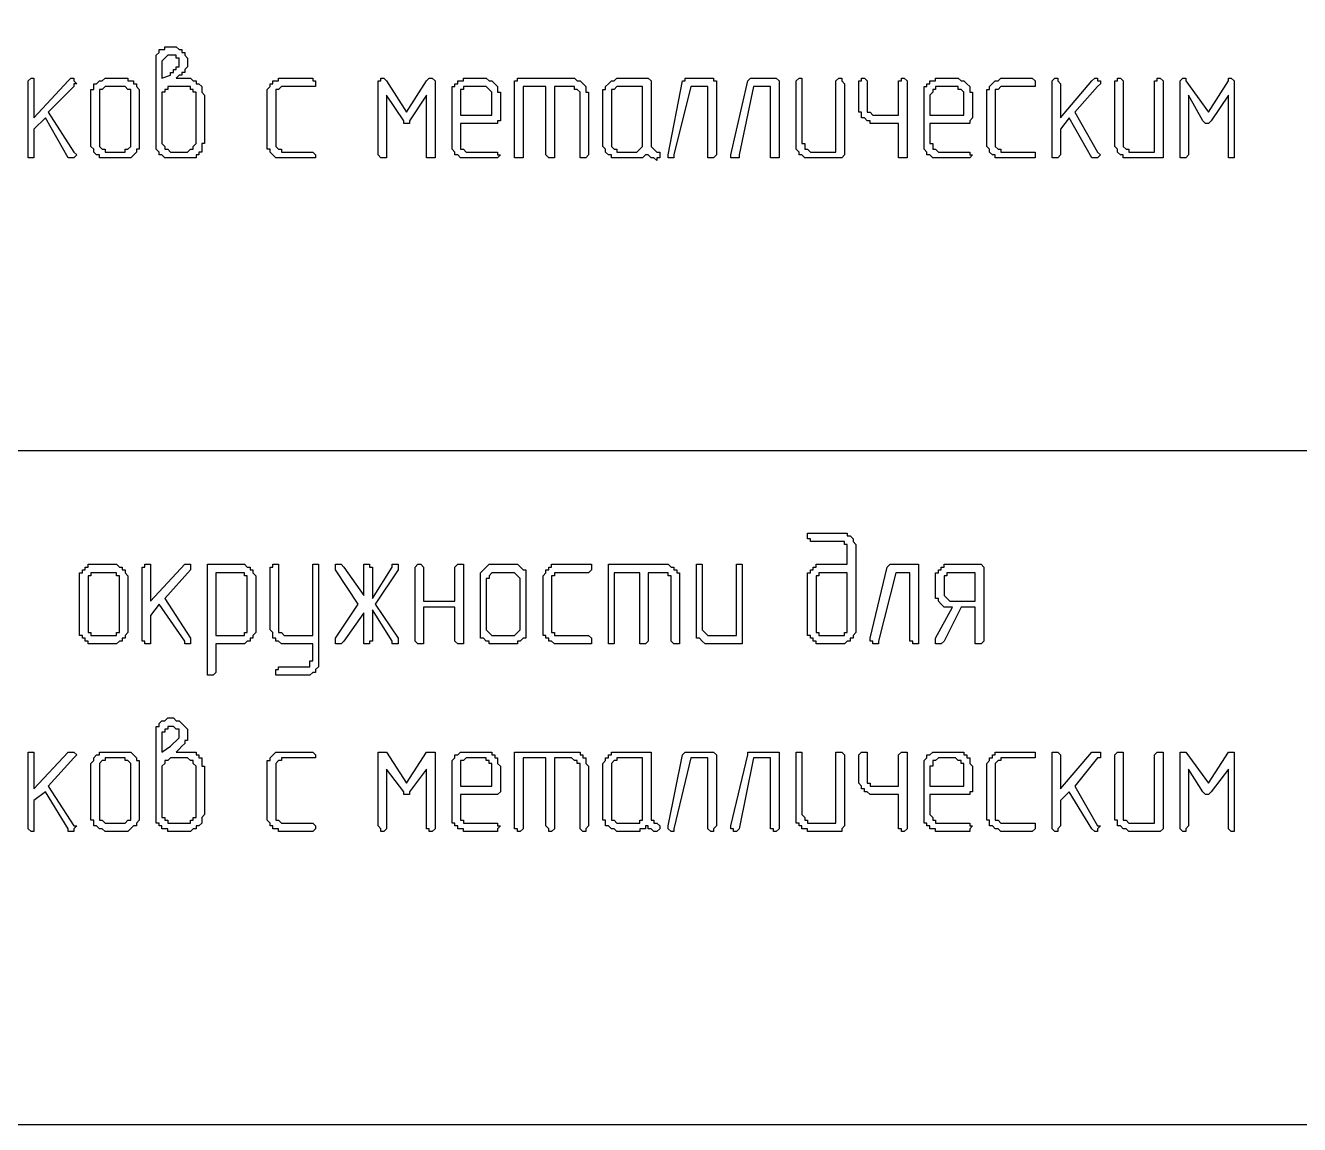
# Model space of a CAD drawing. Header units: millimetres. Extents: x 1 to 1188, y 1 to 840.
# Drawn here: x 1102.49 to 1130.94, y 210.19 to 234.73 of the extents above; entities that cross this region are included whole.
import ezdxf

# ---------------------------------------------------------------- set-up
doc = ezdxf.new("R2010")
doc.units = ezdxf.units.MM
doc.layers.add('GEOMETRY', color=7, linetype='Continuous')

msp = doc.modelspace()

# ---------------------------------------------------------------- linework, layer by layer
at = {"layer": 'GEOMETRY'}
for points in [[(999.752, 384.182), (999.752, 210.192), (1184.727, 210.192)], [(999.752, 225.242), (1184.727, 225.242)]]:
    msp.add_lwpolyline(points, dxfattribs=at)
for points in [[(1105.859, 233.56), (1106.177, 233.56), (1106.241, 233.496), (1106.304, 233.496), (1106.304, 233.433), (1106.368, 233.433), (1106.431, 233.369), (1106.431, 233.243), (1106.494, 233.179), (1106.494, 232.1), (1106.431, 232.1), (1106.431, 231.909), (1106.368, 231.909), (1106.368, 231.845), (1106.304, 231.845), (1106.304, 231.782), (1105.606, 231.782), (1105.542, 231.845), (1105.479, 231.845), (1105.479, 231.909), (1105.415, 231.972), (1105.415, 234.068), (1105.479, 234.131), (1105.479, 234.195), (1105.606, 234.195), (1105.606, 234.258), (1105.859, 234.258), (1105.923, 234.195), (1105.986, 234.195), (1105.986, 234.131), (1106.051, 234.131), (1106.051, 234.068), (1106.114, 234.005), (1106.114, 233.814), (1106.051, 233.751), (1106.051, 233.688), (1105.986, 233.688), (1105.986, 233.623), (1105.923, 233.623)], [(1105.542, 233.56), (1105.732, 233.623), (1105.732, 233.688), (1105.796, 233.688), (1105.796, 233.751), (1105.859, 233.751), (1105.859, 233.814), (1105.923, 233.814), (1105.923, 234.005), (1105.859, 234.005), (1105.859, 234.068), (1105.669, 234.068), (1105.542, 233.941)], [(1103.002, 232.798), (1103.573, 231.909), (1103.638, 231.845), (1103.573, 231.782), (1103.446, 231.782), (1102.939, 232.671), (1102.684, 232.417), (1102.684, 231.782), (1102.557, 231.782), (1102.557, 233.496), (1102.621, 233.56), (1102.684, 233.56), (1102.684, 232.671), (1103.446, 233.496), (1103.51, 233.56), (1103.573, 233.56), (1103.573, 233.496), (1103.638, 233.433), (1103.573, 233.433), (1103.573, 233.369)], [(1105.034, 232.1), (1105.034, 231.972), (1104.97, 231.972), (1104.97, 231.909), (1104.844, 231.782), (1104.145, 231.782), (1104.145, 231.845), (1104.081, 231.845), (1104.018, 231.909), (1104.018, 231.972), (1103.955, 232.035), (1103.955, 233.306), (1104.018, 233.306), (1104.018, 233.433), (1104.081, 233.433), (1104.145, 233.496), (1104.208, 233.496), (1104.272, 233.56), (1104.78, 233.56), (1104.78, 233.496), (1104.907, 233.496), (1104.907, 233.433), (1104.97, 233.433), (1104.97, 233.369), (1105.034, 233.306)], [(1104.844, 232.1), (1104.844, 233.306), (1104.78, 233.306), (1104.717, 233.369), (1104.272, 233.369), (1104.208, 233.306), (1104.145, 233.306), (1104.145, 232.035), (1104.208, 231.972), (1104.272, 231.972), (1104.272, 231.909), (1104.717, 231.909), (1104.717, 231.972), (1104.78, 231.972), (1104.844, 232.035)], [(1106.304, 232.1), (1106.304, 233.243), (1106.241, 233.243), (1106.241, 233.306), (1106.177, 233.306), (1106.177, 233.369), (1105.669, 233.369), (1105.669, 233.306), (1105.606, 233.306), (1105.606, 233.243), (1105.542, 233.243), (1105.542, 232.1), (1105.606, 232.035), (1105.606, 231.972), (1105.669, 231.972), (1105.732, 231.909), (1106.114, 231.909), (1106.177, 231.972), (1106.241, 231.972), (1106.241, 232.035)], [(1108.844, 231.782), (1108.082, 231.782), (1107.955, 231.909), (1107.955, 231.972), (1107.892, 231.972), (1107.892, 233.306), (1107.955, 233.369), (1107.955, 233.433), (1108.019, 233.433), (1108.019, 233.496), (1108.145, 233.496), (1108.145, 233.56), (1108.907, 233.56), (1108.907, 233.496), (1108.971, 233.496), (1108.971, 233.369), (1108.209, 233.369), (1108.145, 233.306), (1108.082, 233.306), (1108.082, 232.035), (1108.145, 231.972), (1108.209, 231.972), (1108.209, 231.909), (1108.907, 231.909), (1108.971, 231.845), (1108.971, 231.782)], [(1111.639, 231.845), (1111.639, 231.782), (1111.447, 231.782), (1111.447, 233.179), (1111.067, 232.607), (1111.067, 232.544), (1110.94, 232.544), (1110.94, 232.607), (1110.558, 233.179), (1110.558, 231.782), (1110.431, 231.782), (1110.368, 231.845), (1110.368, 233.496), (1110.431, 233.496), (1110.431, 233.56), (1110.495, 233.56), (1110.558, 233.496), (1111.003, 232.798), (1111.447, 233.496), (1111.51, 233.56), (1111.575, 233.56), (1111.639, 233.496)], [(1112.209, 232.544), (1112.209, 231.972), (1112.273, 231.972), (1112.336, 231.909), (1113.035, 231.909), (1113.035, 231.845), (1113.098, 231.845), (1113.035, 231.782), (1112.209, 231.782), (1112.146, 231.845), (1112.082, 231.845), (1112.082, 231.909), (1112.019, 231.972), (1112.019, 233.369), (1112.082, 233.369), (1112.082, 233.433), (1112.146, 233.433), (1112.146, 233.496), (1112.273, 233.496), (1112.273, 233.56), (1112.781, 233.56), (1112.844, 233.496), (1112.908, 233.496), (1113.035, 233.369), (1113.035, 233.243), (1113.098, 233.243), (1113.098, 232.607), (1113.035, 232.607), (1113.035, 232.544)], [(1112.209, 232.734), (1112.908, 232.734), (1112.908, 233.243), (1112.781, 233.369), (1112.273, 233.369), (1112.273, 233.306), (1112.209, 233.306)], [(1114.115, 233.369), (1113.606, 233.369), (1113.606, 231.782), (1113.416, 231.782), (1113.416, 233.496), (1113.48, 233.496), (1113.48, 233.56), (1114.75, 233.56), (1114.814, 233.496), (1114.877, 233.496), (1115.004, 233.369), (1115.004, 233.243), (1115.067, 233.243), (1115.067, 231.845), (1115.004, 231.782), (1114.877, 231.782), (1114.877, 233.243), (1114.814, 233.306), (1114.75, 233.306), (1114.75, 233.369), (1114.305, 233.369), (1114.305, 231.782), (1114.178, 231.782), (1114.115, 231.845)], [(1116.591, 231.909), (1116.655, 231.909), (1116.655, 231.782), (1116.591, 231.782), (1116.591, 231.719), (1116.528, 231.782), (1116.464, 231.782), (1116.401, 231.845), (1116.338, 231.845), (1116.273, 231.782), (1115.576, 231.782), (1115.576, 231.845), (1115.511, 231.845), (1115.448, 231.909), (1115.448, 231.972), (1115.384, 232.035), (1115.384, 233.306), (1115.448, 233.306), (1115.448, 233.369), (1115.511, 233.433), (1115.576, 233.496), (1115.639, 233.496), (1115.702, 233.56), (1116.401, 233.56), (1116.464, 233.496), (1116.464, 232.035)], [(1116.273, 232.1), (1116.273, 233.369), (1115.702, 233.369), (1115.639, 233.306), (1115.576, 233.306), (1115.576, 232.035), (1115.639, 231.972), (1115.702, 231.972), (1115.702, 231.909), (1116.146, 231.909), (1116.273, 232.035)], [(1117.925, 231.845), (1117.86, 231.782), (1117.734, 231.782), (1117.734, 233.369), (1117.353, 233.369), (1116.972, 231.845), (1116.972, 231.782), (1116.845, 231.782), (1116.845, 231.845), (1117.163, 233.496), (1117.227, 233.496), (1117.227, 233.56), (1117.86, 233.56), (1117.86, 233.496), (1117.925, 233.496)], [(1119.321, 231.845), (1119.321, 231.782), (1119.131, 231.782), (1119.131, 233.369), (1118.751, 233.369), (1118.432, 231.845), (1118.432, 231.782), (1118.242, 231.782), (1118.242, 231.845), (1118.623, 233.496), (1118.686, 233.56), (1119.258, 233.56), (1119.321, 233.496)], [(1120.782, 231.845), (1120.719, 231.782), (1119.893, 231.782), (1119.83, 231.845), (1119.766, 231.845), (1119.766, 231.909), (1119.703, 231.972), (1119.703, 233.496), (1119.766, 233.56), (1119.83, 233.56), (1119.83, 232.1), (1119.893, 232.1), (1119.893, 231.972), (1119.956, 231.972), (1120.02, 231.909), (1120.592, 231.909), (1120.592, 233.496), (1120.655, 233.56), (1120.719, 233.56), (1120.719, 233.496), (1120.782, 233.433)], [(1121.989, 232.734), (1121.989, 233.496), (1122.052, 233.496), (1122.052, 233.56), (1122.116, 233.56), (1122.179, 233.496), (1122.179, 231.782), (1121.989, 231.782), (1121.989, 232.544), (1121.354, 232.544), (1121.354, 232.607), (1121.29, 232.607), (1121.227, 232.671), (1121.164, 232.671), (1121.164, 232.798), (1121.1, 232.798), (1121.1, 233.496), (1121.164, 233.496), (1121.164, 233.56), (1121.227, 233.56), (1121.29, 233.496), (1121.29, 232.798), (1121.354, 232.798), (1121.417, 232.734)], [(1122.688, 232.544), (1122.688, 232.1), (1122.751, 232.1), (1122.751, 231.972), (1122.814, 231.972), (1122.878, 231.909), (1123.577, 231.909), (1123.577, 231.845), (1123.64, 231.845), (1123.577, 231.782), (1122.751, 231.782), (1122.688, 231.845), (1122.623, 231.845), (1122.623, 231.909), (1122.56, 231.972), (1122.56, 233.369), (1122.623, 233.369), (1122.623, 233.433), (1122.688, 233.433), (1122.688, 233.496), (1122.814, 233.496), (1122.814, 233.56), (1123.322, 233.56), (1123.385, 233.496), (1123.448, 233.496), (1123.513, 233.433), (1123.577, 233.369), (1123.577, 233.243), (1123.64, 233.243), (1123.64, 232.671), (1123.577, 232.607), (1123.577, 232.544)], [(1122.688, 232.734), (1123.448, 232.734), (1123.448, 233.243), (1123.385, 233.306), (1123.322, 233.306), (1123.322, 233.369), (1122.814, 233.369), (1122.814, 233.306), (1122.751, 233.306), (1122.751, 233.243), (1122.688, 233.179)], [(1124.973, 231.782), (1124.147, 231.782), (1124.147, 231.845), (1124.084, 231.845), (1124.02, 231.909), (1124.02, 231.972), (1123.957, 232.035), (1123.957, 233.306), (1124.02, 233.306), (1124.02, 233.369), (1124.147, 233.496), (1124.21, 233.496), (1124.275, 233.56), (1124.973, 233.56), (1125.036, 233.496), (1125.036, 233.369), (1124.275, 233.369), (1124.21, 233.306), (1124.147, 233.306), (1124.147, 232.035), (1124.21, 231.972), (1124.275, 231.972), (1124.275, 231.909), (1125.036, 231.909), (1125.036, 231.782)], [(1125.926, 232.798), (1126.433, 231.909), (1126.497, 231.845), (1126.433, 231.782), (1126.306, 231.782), (1125.798, 232.671), (1125.608, 232.417), (1125.608, 231.845), (1125.544, 231.782), (1125.418, 231.782), (1125.418, 233.496), (1125.481, 233.56), (1125.544, 233.56), (1125.544, 233.496), (1125.608, 233.433), (1125.608, 232.671), (1126.306, 233.496), (1126.37, 233.56), (1126.433, 233.56), (1126.433, 233.496), (1126.497, 233.496), (1126.497, 233.433), (1126.433, 233.369)], [(1127.894, 231.845), (1127.894, 231.782), (1127.005, 231.782), (1127.005, 231.845), (1126.942, 231.845), (1126.878, 231.909), (1126.878, 231.972), (1126.815, 232.035), (1126.815, 233.496), (1126.878, 233.496), (1126.878, 233.56), (1126.942, 233.56), (1127.005, 233.496), (1127.005, 232.035), (1127.069, 231.972), (1127.132, 231.972), (1127.132, 231.909), (1127.704, 231.909), (1127.704, 233.496), (1127.767, 233.496), (1127.767, 233.56), (1127.831, 233.56), (1127.894, 233.496)], [(1129.481, 231.845), (1129.481, 231.782), (1129.355, 231.782), (1129.355, 233.179), (1128.973, 232.607), (1128.91, 232.544), (1128.846, 232.544), (1128.783, 232.607), (1128.466, 233.179), (1128.466, 231.845), (1128.402, 231.782), (1128.276, 231.782), (1128.276, 233.496), (1128.339, 233.56), (1128.402, 233.56), (1128.402, 233.496), (1128.91, 232.798), (1129.355, 233.496), (1129.355, 233.56), (1129.418, 233.56), (1129.481, 233.496)], [(1120.845, 222.702), (1120.845, 223.146), (1120.782, 223.146), (1120.782, 223.209), (1120.02, 223.209), (1120.02, 223.273), (1119.956, 223.273), (1119.956, 223.401), (1120.845, 223.401), (1120.845, 223.336), (1120.909, 223.336), (1120.972, 223.273), (1120.972, 223.209), (1121.035, 223.146), (1121.035, 221.178), (1120.972, 221.114), (1120.972, 221.051), (1120.909, 221.051), (1120.909, 220.988), (1120.845, 220.988), (1120.782, 220.923), (1120.147, 220.923), (1120.147, 220.988), (1120.083, 220.988), (1120.083, 221.051), (1120.02, 221.051), (1120.02, 221.114), (1119.956, 221.114), (1119.956, 222.51), (1120.02, 222.51), (1120.02, 222.575), (1120.083, 222.575), (1120.083, 222.639), (1120.147, 222.639), (1120.147, 222.702)], [(1104.78, 221.305), (1104.78, 221.178), (1104.717, 221.114), (1104.717, 221.051), (1104.653, 221.051), (1104.653, 220.988), (1104.59, 220.988), (1104.527, 220.923), (1103.891, 220.923), (1103.891, 220.988), (1103.828, 220.988), (1103.828, 221.051), (1103.764, 221.051), (1103.764, 221.114), (1103.701, 221.114), (1103.701, 222.51), (1103.764, 222.51), (1103.764, 222.575), (1103.828, 222.575), (1103.828, 222.639), (1103.891, 222.639), (1103.891, 222.702), (1104.527, 222.702), (1104.59, 222.639), (1104.653, 222.639), (1104.653, 222.575), (1104.717, 222.575), (1104.717, 222.51), (1104.78, 222.447)], [(1104.59, 221.305), (1104.59, 222.447), (1104.527, 222.447), (1104.527, 222.51), (1103.955, 222.51), (1103.955, 222.447), (1103.891, 222.447), (1103.891, 221.178), (1103.955, 221.178), (1103.955, 221.114), (1104.527, 221.114), (1104.527, 221.178), (1104.59, 221.178)], [(1105.606, 221.94), (1106.177, 221.051), (1106.177, 220.923), (1106.051, 220.923), (1106.051, 220.988), (1105.479, 221.813), (1105.289, 221.558), (1105.289, 220.923), (1105.16, 220.923), (1105.16, 220.988), (1105.097, 220.988), (1105.097, 222.639), (1105.16, 222.639), (1105.16, 222.702), (1105.289, 222.702), (1105.289, 221.877), (1106.051, 222.702), (1106.177, 222.702), (1106.177, 222.575)], [(1106.748, 220.923), (1106.748, 220.289), (1106.685, 220.226), (1106.558, 220.226), (1106.558, 222.702), (1107.383, 222.702), (1107.447, 222.639), (1107.51, 222.639), (1107.51, 222.575), (1107.573, 222.575), (1107.573, 222.51), (1107.638, 222.447), (1107.638, 221.178), (1107.573, 221.114), (1107.573, 221.051), (1107.51, 221.051), (1107.51, 220.988), (1107.447, 220.988), (1107.383, 220.923)], [(1106.748, 221.114), (1107.383, 221.114), (1107.383, 221.178), (1107.447, 221.178), (1107.447, 222.447), (1107.383, 222.447), (1107.383, 222.51), (1106.748, 222.51)], [(1108.907, 220.923), (1108.209, 220.923), (1108.145, 220.988), (1108.082, 220.988), (1108.082, 221.051), (1108.019, 221.051), (1108.019, 221.178), (1107.955, 221.241), (1107.955, 222.639), (1108.019, 222.639), (1108.019, 222.702), (1108.145, 222.702), (1108.145, 221.178), (1108.209, 221.178), (1108.272, 221.114), (1108.907, 221.114), (1108.907, 222.702), (1109.034, 222.702), (1109.034, 220.416), (1108.971, 220.352), (1108.971, 220.289), (1108.907, 220.289), (1108.844, 220.226), (1108.082, 220.226), (1108.082, 220.352), (1108.145, 220.352), (1108.145, 220.416), (1108.844, 220.416), (1108.844, 220.543), (1108.907, 220.543)], [(1110.241, 221.94), (1110.685, 222.639), (1110.685, 222.702), (1110.813, 222.702), (1110.813, 222.575), (1110.305, 221.813), (1110.813, 221.051), (1110.813, 220.923), (1110.685, 220.923), (1110.685, 220.988), (1110.241, 221.685), (1110.241, 220.988), (1110.178, 220.988), (1110.178, 220.923), (1110.051, 220.923), (1110.051, 221.622), (1109.606, 220.988), (1109.543, 220.923), (1109.416, 220.923), (1109.416, 221.051), (1109.923, 221.813), (1109.416, 222.575), (1109.416, 222.702), (1109.543, 222.702), (1109.606, 222.639), (1110.051, 222.003), (1110.051, 222.702), (1110.178, 222.702), (1110.178, 222.639), (1110.241, 222.639)], [(1112.082, 221.877), (1112.082, 222.639), (1112.146, 222.702), (1112.273, 222.702), (1112.273, 220.923), (1112.146, 220.923), (1112.082, 220.988), (1112.082, 221.748), (1111.384, 221.748), (1111.384, 220.923), (1111.257, 220.923), (1111.194, 220.988), (1111.194, 222.639), (1111.257, 222.702), (1111.32, 222.702), (1111.384, 222.639), (1111.384, 221.877)], [(1113.67, 221.305), (1113.67, 221.051), (1113.606, 221.051), (1113.543, 220.988), (1113.48, 220.988), (1113.48, 220.923), (1112.844, 220.923), (1112.844, 220.988), (1112.781, 220.988), (1112.718, 221.051), (1112.654, 221.051), (1112.654, 222.51), (1112.718, 222.575), (1112.844, 222.702), (1113.48, 222.702), (1113.606, 222.575), (1113.67, 222.575)], [(1113.543, 221.305), (1113.543, 222.384), (1113.416, 222.51), (1112.908, 222.51), (1112.844, 222.447), (1112.844, 222.384), (1112.781, 222.384), (1112.781, 221.241), (1112.908, 221.114), (1113.416, 221.114), (1113.543, 221.241)], [(1115.067, 220.923), (1114.305, 220.923), (1114.242, 220.988), (1114.178, 220.988), (1114.178, 221.051), (1114.115, 221.051), (1114.115, 221.114), (1114.052, 221.114), (1114.052, 222.447), (1114.115, 222.51), (1114.115, 222.575), (1114.178, 222.575), (1114.178, 222.639), (1114.242, 222.639), (1114.242, 222.702), (1115.131, 222.702), (1115.131, 222.575), (1115.067, 222.51), (1114.305, 222.51), (1114.305, 222.447), (1114.242, 222.447), (1114.242, 221.178), (1114.305, 221.178), (1114.305, 221.114), (1115.067, 221.114), (1115.131, 221.051), (1115.131, 220.923)], [(1116.21, 222.51), (1115.639, 222.51), (1115.639, 220.923), (1115.511, 220.923), (1115.511, 222.702), (1116.845, 222.702), (1116.908, 222.639), (1116.972, 222.639), (1116.972, 222.575), (1117.035, 222.575), (1117.035, 222.51), (1117.098, 222.51), (1117.098, 220.923), (1116.972, 220.923), (1116.908, 220.988), (1116.908, 222.447), (1116.845, 222.447), (1116.845, 222.51), (1116.401, 222.51), (1116.401, 220.988), (1116.338, 220.923), (1116.21, 220.923)], [(1118.496, 220.988), (1118.496, 220.923), (1117.67, 220.923), (1117.607, 220.988), (1117.544, 221.051), (1117.48, 221.051), (1117.48, 222.702), (1117.607, 222.702), (1117.607, 221.241), (1117.734, 221.114), (1118.369, 221.114), (1118.369, 222.702), (1118.496, 222.702)], [(1120.845, 222.51), (1120.21, 222.51), (1120.21, 222.447), (1120.147, 222.447), (1120.147, 221.178), (1120.21, 221.178), (1120.21, 221.114), (1120.782, 221.114), (1120.782, 221.178), (1120.845, 221.178)], [(1122.433, 220.988), (1122.433, 220.923), (1122.306, 220.923), (1122.306, 220.988), (1122.243, 220.988), (1122.243, 222.51), (1121.926, 222.51), (1121.544, 220.988), (1121.544, 220.923), (1121.417, 220.923), (1121.417, 220.988), (1121.354, 220.988), (1121.354, 221.051), (1121.734, 222.639), (1121.798, 222.702), (1122.433, 222.702)], [(1123.894, 220.988), (1123.83, 220.923), (1123.703, 220.923), (1123.703, 221.748), (1123.385, 221.748), (1123.005, 220.988), (1122.941, 220.923), (1122.814, 220.923), (1122.814, 221.051), (1123.195, 221.748), (1123.005, 221.748), (1122.941, 221.813), (1122.878, 221.877), (1122.878, 221.94), (1122.814, 221.94), (1122.814, 222.51), (1122.878, 222.51), (1122.878, 222.575), (1122.941, 222.575), (1122.941, 222.639), (1123.005, 222.639), (1123.005, 222.702), (1123.83, 222.702), (1123.894, 222.639)], [(1123.703, 221.877), (1123.703, 222.51), (1123.068, 222.51), (1123.068, 222.447), (1123.005, 222.447), (1123.005, 222.003), (1123.131, 221.877)], [(1105.859, 218.51), (1106.304, 218.51), (1106.304, 218.447), (1106.368, 218.447), (1106.368, 218.383), (1106.431, 218.383), (1106.431, 218.193), (1106.494, 218.193), (1106.494, 217.114), (1106.431, 217.051), (1106.431, 216.923), (1106.368, 216.859), (1106.304, 216.859), (1106.304, 216.796), (1106.241, 216.796), (1106.177, 216.732), (1105.669, 216.732), (1105.669, 216.796), (1105.542, 216.796), (1105.542, 216.859), (1105.479, 216.859), (1105.479, 216.923), (1105.415, 216.923), (1105.415, 219.082), (1105.479, 219.082), (1105.479, 219.145), (1105.542, 219.209), (1105.606, 219.209), (1105.669, 219.272), (1105.796, 219.272), (1105.859, 219.209), (1105.923, 219.209), (1105.986, 219.145), (1106.051, 219.082), (1106.114, 219.019), (1106.114, 218.765), (1106.051, 218.765), (1106.051, 218.702), (1105.986, 218.638), (1105.923, 218.573)], [(1105.542, 218.51), (1105.732, 218.638), (1105.923, 218.828), (1105.923, 219.019), (1105.859, 219.019), (1105.796, 219.082), (1105.669, 219.082), (1105.669, 219.019), (1105.606, 219.019), (1105.606, 218.955), (1105.542, 218.955)], [(1103.002, 217.748), (1103.573, 216.859), (1103.638, 216.859), (1103.573, 216.796), (1103.573, 216.732), (1103.446, 216.732), (1103.446, 216.796), (1102.939, 217.621), (1102.684, 217.431), (1102.684, 216.732), (1102.621, 216.732), (1102.557, 216.796), (1102.557, 218.51), (1102.684, 218.51), (1102.684, 217.685), (1103.446, 218.51), (1103.573, 218.51), (1103.638, 218.447), (1103.573, 218.383)], [(1105.034, 217.114), (1105.034, 216.986), (1104.97, 216.923), (1104.97, 216.859), (1104.907, 216.859), (1104.78, 216.732), (1104.272, 216.732), (1104.208, 216.796), (1104.145, 216.796), (1104.081, 216.859), (1104.018, 216.859), (1104.018, 216.986), (1103.955, 216.986), (1103.955, 218.256), (1104.018, 218.32), (1104.018, 218.383), (1104.081, 218.447), (1104.145, 218.447), (1104.145, 218.51), (1104.844, 218.51), (1104.97, 218.383), (1104.97, 218.32), (1105.034, 218.32)], [(1108.844, 216.732), (1108.145, 216.732), (1108.145, 216.796), (1108.019, 216.796), (1108.019, 216.859), (1107.955, 216.859), (1107.955, 216.923), (1107.892, 216.986), (1107.892, 218.32), (1107.955, 218.32), (1107.955, 218.383), (1108.082, 218.51), (1108.907, 218.51), (1108.971, 218.447), (1108.971, 218.383), (1108.209, 218.383), (1108.209, 218.32), (1108.145, 218.32), (1108.082, 218.256), (1108.082, 216.986), (1108.145, 216.986), (1108.209, 216.923), (1108.907, 216.923), (1108.971, 216.859), (1108.971, 216.796), (1108.907, 216.732)], [(1111.639, 216.859), (1111.639, 216.796), (1111.575, 216.732), (1111.51, 216.732), (1111.51, 216.796), (1111.447, 216.796), (1111.447, 218.13), (1111.067, 217.621), (1111.067, 217.558), (1110.94, 217.558), (1110.94, 217.621), (1110.558, 218.13), (1110.558, 216.796), (1110.495, 216.732), (1110.431, 216.732), (1110.431, 216.796), (1110.368, 216.859), (1110.368, 218.51), (1110.558, 218.51), (1111.003, 217.813), (1111.447, 218.51), (1111.639, 218.51)], [(1112.209, 217.558), (1112.209, 216.986), (1112.273, 216.986), (1112.273, 216.923), (1113.035, 216.923), (1113.035, 216.859), (1113.098, 216.859), (1113.035, 216.796), (1113.035, 216.732), (1112.273, 216.732), (1112.273, 216.796), (1112.146, 216.796), (1112.146, 216.859), (1112.082, 216.859), (1112.082, 216.923), (1112.019, 216.923), (1112.019, 218.32), (1112.082, 218.383), (1112.082, 218.447), (1112.146, 218.447), (1112.209, 218.51), (1112.908, 218.51), (1112.908, 218.447), (1112.971, 218.447), (1112.971, 218.383), (1113.035, 218.383), (1113.035, 218.256), (1113.098, 218.193), (1113.098, 217.621), (1113.035, 217.558)], [(1114.115, 218.383), (1113.606, 218.383), (1113.606, 216.796), (1113.543, 216.732), (1113.48, 216.732), (1113.48, 216.796), (1113.416, 216.796), (1113.416, 218.51), (1114.877, 218.51), (1114.877, 218.447), (1114.94, 218.447), (1114.94, 218.383), (1115.004, 218.383), (1115.004, 218.256), (1115.067, 218.193), (1115.067, 216.859), (1115.004, 216.796), (1115.004, 216.732), (1114.94, 216.732), (1114.877, 216.796), (1114.877, 218.256), (1114.814, 218.256), (1114.814, 218.32), (1114.75, 218.32), (1114.685, 218.383), (1114.305, 218.383), (1114.305, 216.796), (1114.242, 216.732), (1114.178, 216.732), (1114.178, 216.796), (1114.115, 216.859)], [(1116.591, 216.923), (1116.655, 216.859), (1116.655, 216.796), (1116.591, 216.732), (1116.528, 216.732), (1116.464, 216.796), (1116.401, 216.796), (1116.401, 216.859), (1116.338, 216.859), (1116.338, 216.796), (1116.21, 216.796), (1116.21, 216.732), (1115.702, 216.732), (1115.639, 216.796), (1115.576, 216.796), (1115.511, 216.859), (1115.448, 216.859), (1115.448, 216.986), (1115.384, 216.986), (1115.384, 218.256), (1115.448, 218.32), (1115.448, 218.383), (1115.511, 218.383), (1115.511, 218.447), (1115.576, 218.447), (1115.576, 218.51), (1116.464, 218.51), (1116.464, 216.986), (1116.528, 216.986), (1116.528, 216.923)], [(1117.925, 216.859), (1117.86, 216.796), (1117.86, 216.732), (1117.797, 216.732), (1117.734, 216.796), (1117.734, 218.383), (1117.353, 218.383), (1116.972, 216.796), (1116.972, 216.732), (1116.908, 216.732), (1116.845, 216.796), (1116.845, 216.859), (1117.163, 218.447), (1117.227, 218.51), (1117.86, 218.51), (1117.925, 218.447)], [(1119.321, 216.859), (1119.321, 216.796), (1119.258, 216.732), (1119.194, 216.732), (1119.194, 216.796), (1119.131, 216.796), (1119.131, 218.383), (1118.751, 218.383), (1118.432, 216.796), (1118.369, 216.732), (1118.306, 216.732), (1118.306, 216.796), (1118.242, 216.796), (1118.242, 216.859), (1118.623, 218.447), (1118.623, 218.51), (1119.321, 218.51)], [(1120.782, 216.859), (1120.719, 216.796), (1120.719, 216.732), (1119.956, 216.732), (1119.956, 216.796), (1119.83, 216.796), (1119.83, 216.859), (1119.766, 216.859), (1119.766, 216.923), (1119.703, 216.923), (1119.703, 218.51), (1119.83, 218.51), (1119.83, 217.114), (1119.893, 217.051), (1119.893, 216.986), (1119.956, 216.986), (1119.956, 216.923), (1120.592, 216.923), (1120.592, 218.51), (1120.719, 218.51), (1120.782, 218.447)], [(1121.989, 217.748), (1121.989, 218.447), (1122.052, 218.51), (1122.179, 218.51), (1122.179, 216.796), (1122.116, 216.732), (1122.052, 216.732), (1122.052, 216.796), (1121.989, 216.796), (1121.989, 217.558), (1121.354, 217.558), (1121.29, 217.621), (1121.227, 217.621), (1121.227, 217.685), (1121.164, 217.685), (1121.164, 217.748), (1121.1, 217.813), (1121.1, 218.447), (1121.164, 218.51), (1121.29, 218.51), (1121.29, 217.813), (1121.354, 217.813), (1121.354, 217.748)], [(1122.688, 217.558), (1122.688, 217.114), (1122.751, 217.051), (1122.751, 216.986), (1122.814, 216.986), (1122.814, 216.923), (1123.577, 216.923), (1123.577, 216.859), (1123.64, 216.859), (1123.577, 216.796), (1123.577, 216.732), (1122.814, 216.732), (1122.814, 216.796), (1122.688, 216.796), (1122.688, 216.859), (1122.623, 216.859), (1122.623, 216.923), (1122.56, 216.923), (1122.56, 218.32), (1122.623, 218.383), (1122.623, 218.447), (1122.688, 218.447), (1122.751, 218.51), (1123.448, 218.51), (1123.448, 218.447), (1123.513, 218.447), (1123.513, 218.383), (1123.577, 218.383), (1123.577, 218.256), (1123.64, 218.193), (1123.64, 217.621), (1123.577, 217.621), (1123.577, 217.558)], [(1124.973, 216.732), (1124.275, 216.732), (1124.21, 216.796), (1124.147, 216.796), (1124.084, 216.859), (1124.02, 216.859), (1124.02, 216.986), (1123.957, 216.986), (1123.957, 218.256), (1124.02, 218.32), (1124.02, 218.383), (1124.084, 218.383), (1124.084, 218.447), (1124.147, 218.447), (1124.147, 218.51), (1125.036, 218.51), (1125.036, 218.383), (1124.275, 218.383), (1124.275, 218.32), (1124.21, 218.32), (1124.147, 218.256), (1124.147, 216.986), (1124.21, 216.986), (1124.275, 216.923), (1125.036, 216.923), (1125.036, 216.796)], [(1125.926, 217.748), (1126.433, 216.859), (1126.497, 216.859), (1126.433, 216.796), (1126.433, 216.732), (1126.37, 216.732), (1126.306, 216.796), (1125.798, 217.621), (1125.608, 217.431), (1125.608, 216.859), (1125.544, 216.796), (1125.544, 216.732), (1125.481, 216.732), (1125.418, 216.796), (1125.418, 218.51), (1125.544, 218.51), (1125.608, 218.447), (1125.608, 217.685), (1126.306, 218.51), (1126.497, 218.51), (1126.497, 218.383), (1126.433, 218.383)], [(1127.894, 216.859), (1127.894, 216.796), (1127.831, 216.732), (1127.132, 216.732), (1127.069, 216.796), (1127.005, 216.796), (1126.942, 216.859), (1126.878, 216.859), (1126.878, 216.986), (1126.815, 216.986), (1126.815, 218.447), (1126.878, 218.51), (1127.005, 218.51), (1127.005, 216.986), (1127.069, 216.986), (1127.132, 216.923), (1127.704, 216.923), (1127.704, 218.447), (1127.767, 218.51), (1127.894, 218.51)], [(1129.481, 216.859), (1129.481, 216.732), (1129.418, 216.732), (1129.355, 216.796), (1129.355, 218.13), (1128.973, 217.621), (1128.91, 217.558), (1128.846, 217.558), (1128.783, 217.621), (1128.466, 218.13), (1128.466, 216.859), (1128.402, 216.796), (1128.402, 216.732), (1128.339, 216.732), (1128.276, 216.796), (1128.276, 218.51), (1128.402, 218.51), (1128.91, 217.813), (1129.355, 218.51), (1129.481, 218.51)], [(1104.844, 217.114), (1104.844, 218.256), (1104.78, 218.32), (1104.717, 218.32), (1104.717, 218.383), (1104.272, 218.383), (1104.272, 218.32), (1104.208, 218.32), (1104.145, 218.256), (1104.145, 216.986), (1104.208, 216.986), (1104.272, 216.923), (1104.717, 216.923), (1104.78, 216.986), (1104.844, 216.986)], [(1106.304, 217.114), (1106.304, 218.193), (1106.241, 218.256), (1106.241, 218.32), (1106.177, 218.32), (1106.114, 218.383), (1105.732, 218.383), (1105.669, 218.32), (1105.606, 218.32), (1105.606, 218.256), (1105.542, 218.193), (1105.542, 217.051), (1105.606, 217.051), (1105.606, 216.986), (1105.669, 216.986), (1105.669, 216.923), (1106.177, 216.923), (1106.177, 216.986), (1106.241, 216.986), (1106.241, 217.051), (1106.304, 217.051)], [(1112.209, 217.748), (1112.908, 217.748), (1112.908, 218.256), (1112.844, 218.256), (1112.844, 218.32), (1112.781, 218.32), (1112.781, 218.383), (1112.336, 218.383), (1112.273, 218.32), (1112.209, 218.32)], [(1116.273, 217.114), (1116.273, 218.383), (1115.702, 218.383), (1115.702, 218.32), (1115.639, 218.32), (1115.576, 218.256), (1115.576, 216.986), (1115.639, 216.986), (1115.702, 216.923), (1116.21, 216.923), (1116.21, 216.986), (1116.273, 216.986)], [(1122.688, 217.748), (1123.448, 217.748), (1123.448, 218.256), (1123.385, 218.256), (1123.385, 218.32), (1123.322, 218.32), (1123.258, 218.383), (1122.878, 218.383), (1122.814, 218.32), (1122.751, 218.32), (1122.751, 218.193), (1122.688, 218.193)]]:
    msp.add_lwpolyline(points, close=True, dxfattribs=at)

doc.saveas('drawing.dxf')
